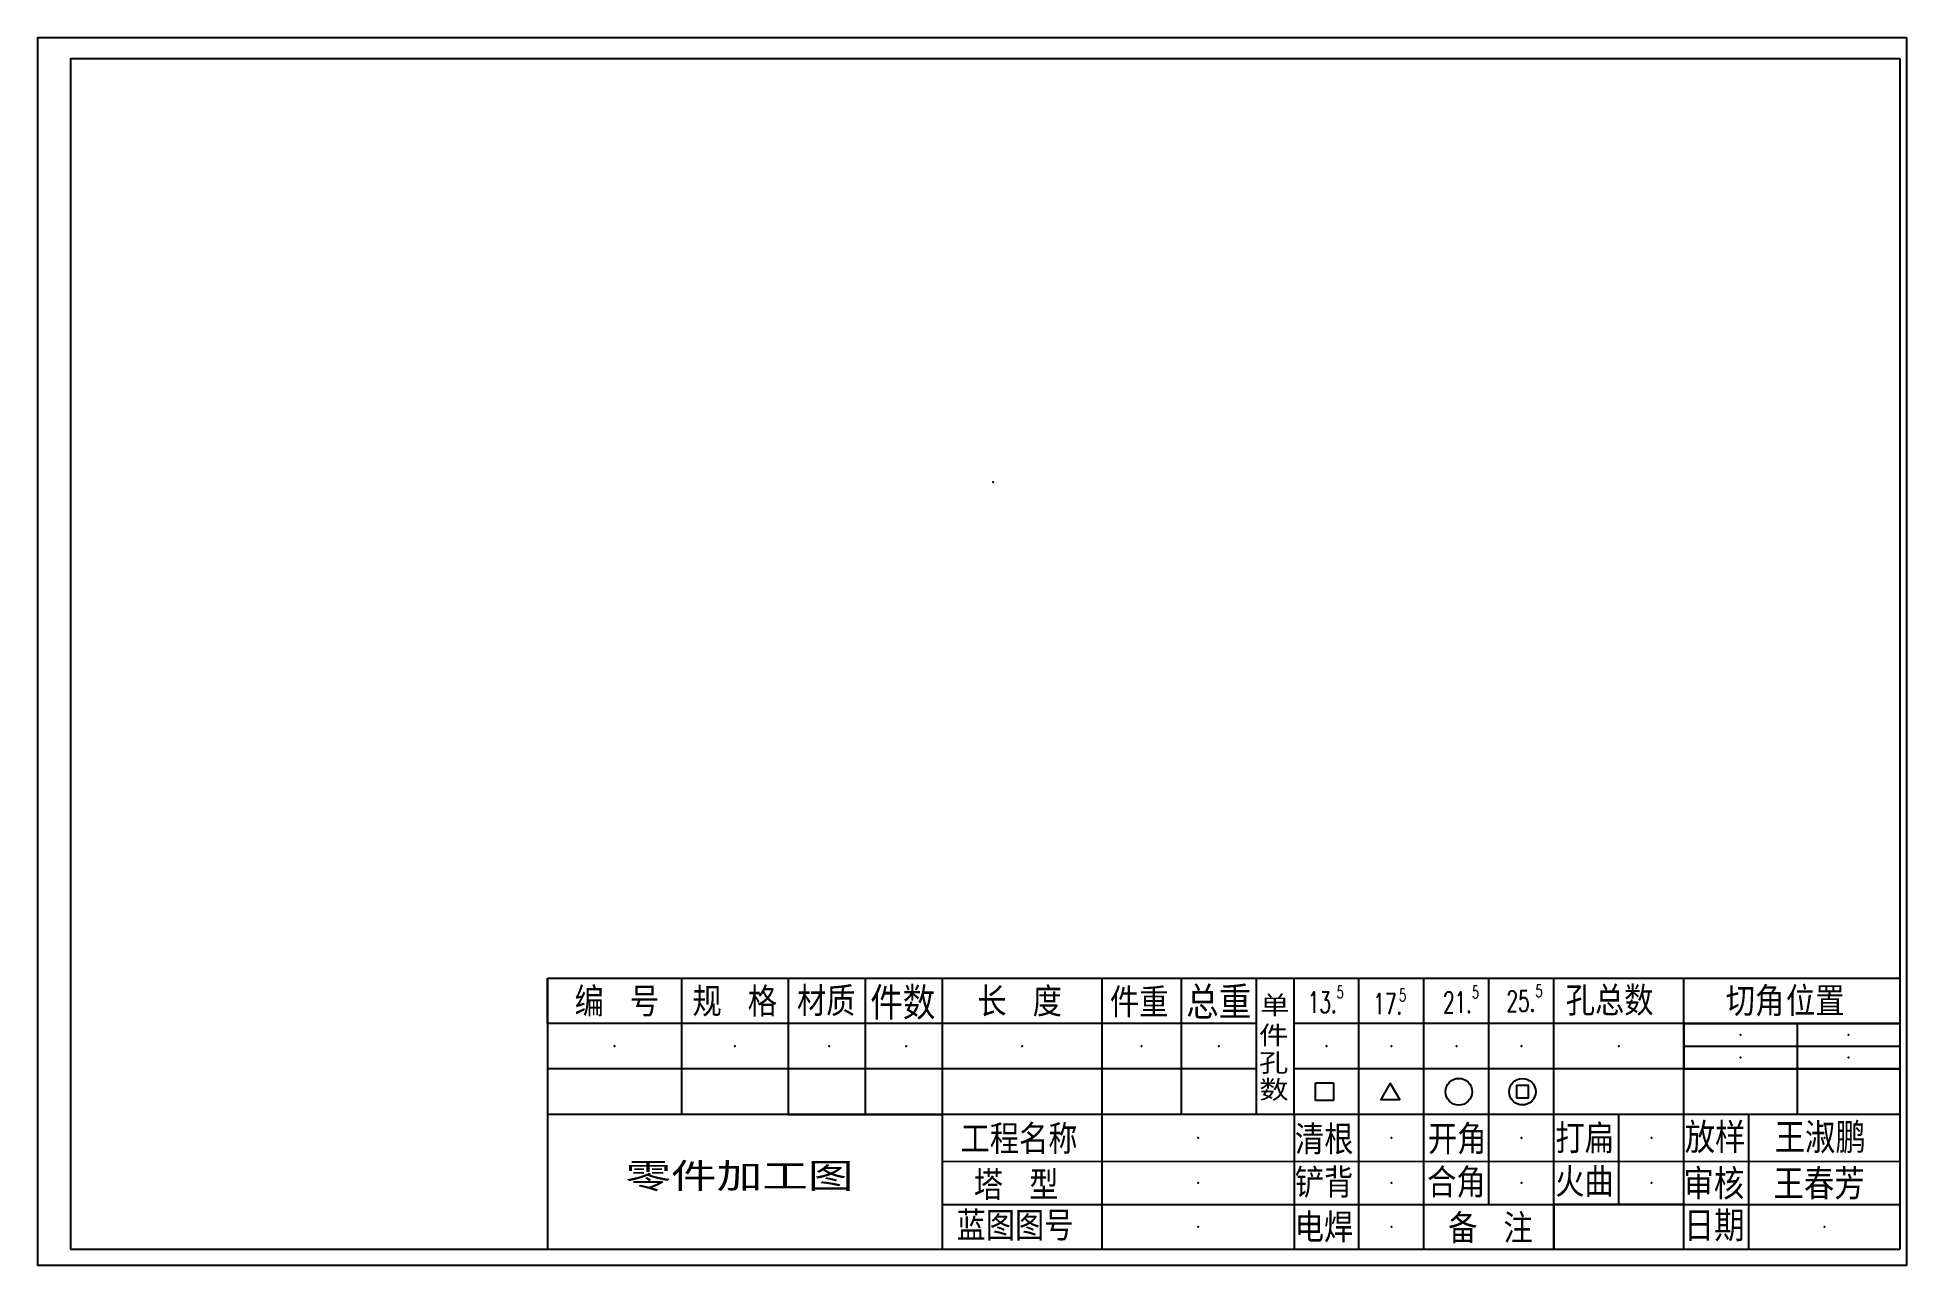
# Model space of a CAD drawing. Header units: millimetres. Extents: x -8 to 251, y -2 to 168.
import ezdxf

# ---------------------------------------------------------------- set-up
doc = ezdxf.new("R2010")
doc.units = ezdxf.units.MM
doc.header["$LTSCALE"] = 20
doc.layers.add('OUTLINE', color=7, linetype='Continuous')
doc.styles.add('hz', font='txt.shx', dxfattribs={"width": 0.7, "oblique": 12, "bigfont": 'hztxt.shx'})

msp = doc.modelspace()

# ---------------------------------------------------------------- linework, layer by layer
for p, q in [((-3.42, 165), (250, 165)), ((-3.42, 165), (-3.42, 0)), ((250, 165), (250, 0)), ((81.23, 37.58), (81.23, 18.69)), ((96, 37.58), (96, 18.69)), ((117.32, 37.58), (117.32, 18.69)), ((139.45, 37.58), (139.45, 18.69)), ((150.43, 37.58), (150.43, 18.69)), ((160.85, 18.69), (160.85, 37.58)), ((166.06, 18.69), (166.06, 37.58)), ((175.06, 0), (175.06, 37.58)), ((184.06, 0), (184.06, 37.58)), ((193.06, 6.23), (193.06, 37.58)), ((202.06, 0), (202.06, 37.58)), ((220.06, 0), (220.06, 37.58)), ((160.85, 31.29), (62.66, 31.29)), ((142.72, 31.27), (142.72, 31.27)), ((142.72, 31.27), (142.72, 31.27)), ((250, 31.29), (166.06, 31.29)), ((108, 24.99), (62.66, 24.99)), ((160.85, 24.99), (107.98, 24.99)), ((250, 24.99), (166.08, 24.99)), ((250, 18.69), (62.66, 18.69)), ((117.32, 18.69), (117.32, 0)), ((211.06, 6.23), (211.06, 18.69)), ((229.06, 0), (229.06, 18.69)), ((117.32, 12.22), (250, 12.16)), ((117.32, 6.23), (250, 6.23)), ((-3.42, 0), (250, 0)), ((13.33, 0), (250, 0))]:
    msp.add_line(p, q)
at = {"color": 7}
msp.add_circle((188.89, 21.84), 1.85, dxfattribs=at)
msp.add_circle((197.7, 21.84), 1.84)
at = {"layer": 'OUTLINE'}
for p, q in [((-8.01, 167.93), (-8.01, -2.26)), ((-8.01, 167.93), (250.92, 167.93)), ((250.92, 167.93), (250.92, -2.26)), ((-3.42, 47.57), (-3.42, 47.57)), ((62.66, 37.58), (62.66, 0)), ((62.66, 37.58), (250, 37.58)), ((96, 37.58), (117.32, 37.58)), ((106.66, 37.58), (106.66, 18.69)), ((250, 37.58), (250, 0)), ((220.06, 31.29), (220.06, 24.99)), ((220.06, 31.29), (235.74, 31.29)), ((220.06, 31.29), (220.06, 24.99)), ((235.74, 31.29), (235.74, 18.69)), ((235.74, 31.29), (250, 31.29)), ((250, 31.29), (250, 24.99)), ((250, 31.29), (250, 24.99)), ((220.06, 28.14), (250, 28.14)), ((220.06, 24.99), (235.74, 24.99)), ((235.74, 24.99), (250, 24.99)), ((169.05, 23.09), (171.54, 23.09)), ((169.05, 20.6), (169.05, 23.09)), ((171.54, 23.09), (171.54, 20.6)), ((96, 18.69), (117.32, 18.69)), ((139.45, 18.69), (139.45, 0)), ((166.06, 18.69), (166.06, 0)), ((171.54, 20.6), (169.05, 20.6)), ((220.06, 6.23), (202.06, 6.23)), ((202.06, 6.23), (202.06, 0)), ((220.06, 0), (220.06, 6.23)), ((62.66, 0), (250, 0)), ((202.06, 0), (220.06, 0)), ((250.92, -2.26), (-8.01, -2.26))]:
    msp.add_line(p, q, dxfattribs=at)
for points in [[(62.66, 37.58), (81.23, 37.58), (81.23, 31.29), (62.66, 31.29)], [(179.4, 23.03), (178.1, 20.78), (180.7, 20.78)], [(196.86, 21), (198.56, 21), (198.56, 22.69), (196.86, 22.69)]]:
    msp.add_lwpolyline(points, close=True, dxfattribs=at)
for p in [(124.38, 106.28), (227.9, 29.72), (242.87, 29.72), (71.95, 28.14), (88.62, 28.14), (101.66, 28.14), (112.32, 28.14), (128.39, 28.14), (144.94, 28.14), (155.64, 28.14), (170.56, 28.14), (179.56, 28.14), (188.56, 28.14), (197.56, 28.14), (211.06, 28.14), (227.9, 26.57), (242.87, 26.57), (152.76, 15.45), (179.56, 15.44), (197.56, 15.44), (215.56, 15.43), (239.53, 15.43), (152.76, 9.22), (179.56, 9.21), (197.56, 9.21), (215.56, 9.2), (239.53, 9.2), (152.76, 3.11), (179.56, 3.11), (239.53, 3.11)]:
    msp.add_point(p, dxfattribs=at)

# ---------------------------------------------------------------- texts
at = {"lineweight": 40, "style": 'hz'}
for s, height, p in [('编 号', 4.05, (66.41, 32.25)), ('规 格', 4.05, (82.74, 32.25)), ('材质', 4.05, (97.2, 32.32)), ('件数', 4.5, (107.37, 31.83)), ('长 度', 4.05, (122.19, 32.25)), ('件重', 4.05, (140.57, 32.15)), ('总重', 4.5, (151.13, 31.91)), ('孔总数', 4.05, (203.7, 32.38)), ('切角', 4.05, (225.87, 32.3)), ('位置', 4.05, (234.22, 32.31)), ('工程名称', 4.05, (119.87, 13.21)), ('清根', 4.05, (166.19, 13.14)), ('开角', 4.05, (184.61, 13.19)), ('打扁', 4.05, (202.27, 13.29)), ('放样', 4.212, (220.17, 13.32)), ('王淑鹏', 4.212, (232.64, 13.31)), ('塔 型', 4.05, (121.71, 6.83)), ('铲背', 4.05, (166.17, 7.16)), ('合角', 4.05, (184.5, 7.18)), ('火曲', 4.05, (202.24, 7.26)), ('审核', 4.212, (220, 6.9)), ('王春芳', 4.212, (232.48, 6.9)), ('蓝图图号', 4.05, (119.31, 1.21)), ('电焊', 4.05, (166.16, 0.96)), ('备 注', 4.05, (187.42, 0.85)), ('日期', 4.212, (220.06, 1.1))]:
    msp.add_text(s, height=height, dxfattribs=at).set_placement(p)
for s, height, width, p in [('5', 1.72, 0.65, (171.98, 34.78)), ('5', 1.72, 0.65, (190.71, 34.77)), ('5', 1.72, 0.65, (199.51, 34.95)), ('单', 2.89, 1.4, (161.38, 32.3)), ('13.', 2.875, 0.65, (167.97, 32.79)), ('17.', 2.875, 0.65, (177.04, 32.58)), ('5', 1.72, 0.65, (180.64, 34.36)), ('21.', 2.875, 0.65, (186.7, 32.78)), ('25.', 2.875, 0.65, (195.49, 32.96)), ('件', 2.89, 1.4, (161.21, 28.13)), ('孔', 2.89, 1.4, (161.22, 24.31)), ('数', 2.89, 1.4, (161.26, 20.58))]:
    msp.add_text(s, height=height, dxfattribs=dict(at, width=width)).set_placement(p)
at = {"style": 'hz', "width": 1.6}
msp.add_text('零件加工图', height=3.95, dxfattribs=at).set_placement((73.44, 8.07))

doc.saveas('drawing.dxf')
